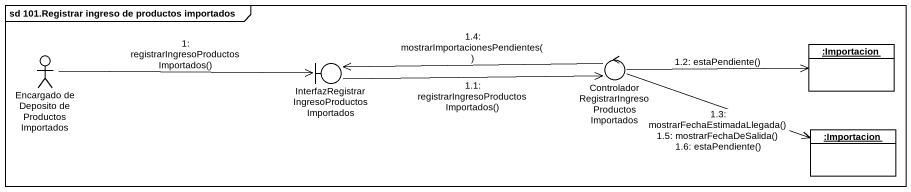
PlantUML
@startuml
mainframe sd 101.Registrar ingreso de productos importados
allowmixing
hide circle
hide empty members
actor "Encargado de Deposito de Productos Importados" as Encargado_de_Deposito_de
boundary "InterfazRegistrarIngresoProductosImportados" as InterfazRegistrarIngresoProd
control "ControladorRegistrarIngresoProductosImportados" as ControladorRegistrarIngresoP
object ":Importacion" as Importacion
object ":Importacion" as Importacion_2
Encargado_de_Deposito_de -right-> InterfazRegistrarIngresoProd : 1: registrarIngresoProductosImportados()
InterfazRegistrarIngresoProd -right-> ControladorRegistrarIngresoP : 1.1: registrarIngresoProductosImportados()
ControladorRegistrarIngresoP -right-> Importacion : 1.2: estaPendiente()
ControladorRegistrarIngresoP -right-> Importacion_2 : 1.3: mostrarFechaEstimadaLlegada()\n1.5: mostrarFechaDeSalida()\n1.6: estaPendiente()
ControladorRegistrarIngresoP -left-> InterfazRegistrarIngresoProd : 1.4: mostrarImportacionesPendientes()
@enduml
